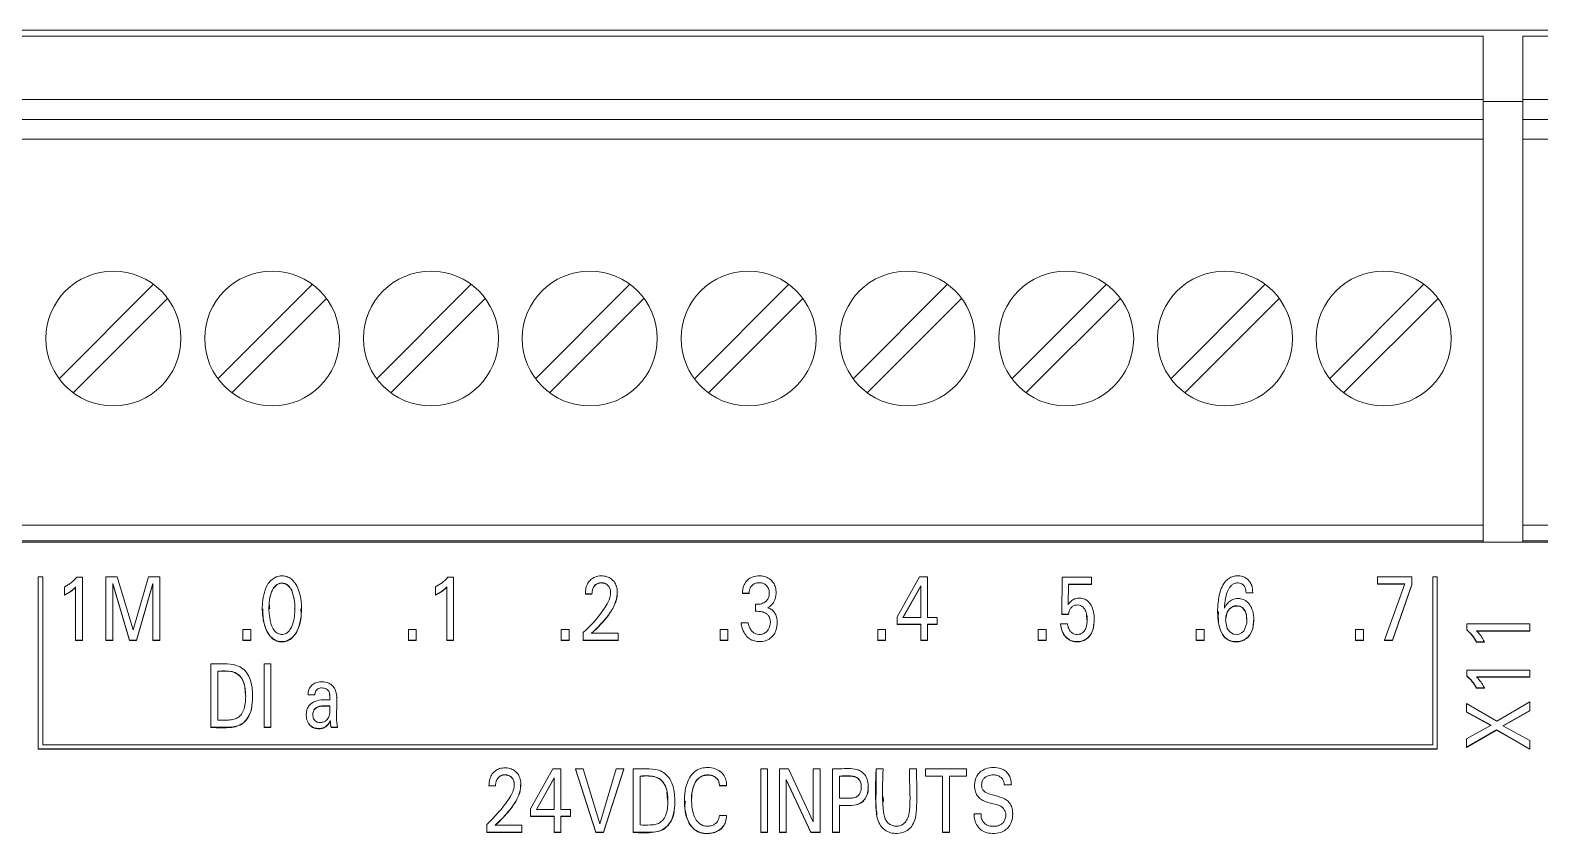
# Model space of a CAD drawing. Header units: millimetres. Extents: x 983 to 2111, y 2638 to 4457.
# Drawn here: x 1326.16 to 1364.18, y 4205.15 to 4225.41 of the extents above; entities that cross this region are included whole.
import ezdxf

# ---------------------------------------------------------------- set-up
doc = ezdxf.new("R2010")
doc.units = ezdxf.units.MM

# ---------------------------------------------------------------- blocks, each defined once
blk = doc.blocks.new('1212DCDCDC')
at = {"color": 7, "linetype": 'Continuous', "lineweight": 15}
for p, q in [((1303.755, 4225.405), (1378.255, 4225.405)), ((1305.755, 4225.255), (1362.755, 4225.255)), ((1362.755, 4223.655), (1362.755, 4225.255)), ((1363.755, 4225.255), (1376.755, 4225.255)), ((1363.755, 4225.255), (1363.755, 4223.655)), ((1305.755, 4223.655), (1362.755, 4223.655)), ((1362.755, 4223.155), (1362.755, 4223.655)), ((1363.755, 4223.605), (1362.755, 4223.605)), ((1363.755, 4223.655), (1376.755, 4223.655)), ((1363.755, 4223.655), (1363.755, 4223.155)), ((1362.755, 4223.155), (1305.755, 4223.155)), ((1362.755, 4223.155), (1362.755, 4222.655)), ((1376.755, 4223.155), (1363.755, 4223.155)), ((1363.755, 4223.155), (1363.755, 4222.655)), ((1362.755, 4222.655), (1305.755, 4222.655)), ((1362.755, 4222.655), (1362.755, 4212.935)), ((1376.755, 4222.655), (1363.755, 4222.655)), ((1363.755, 4222.655), (1363.755, 4212.935)), ((1326.889, 4216.623), (1329.267, 4219.001)), ((1330.889, 4216.623), (1333.267, 4219.001)), ((1334.889, 4216.623), (1337.267, 4219.001)), ((1338.889, 4216.623), (1341.267, 4219.001)), ((1342.889, 4216.623), (1345.267, 4219.001)), ((1346.889, 4216.623), (1349.267, 4219.001)), ((1350.889, 4216.623), (1353.267, 4219.001)), ((1354.889, 4216.623), (1357.267, 4219.001)), ((1358.889, 4216.623), (1361.267, 4219.001)), ((1329.621, 4218.647), (1327.243, 4216.269)), ((1333.621, 4218.647), (1331.243, 4216.269)), ((1337.621, 4218.647), (1335.243, 4216.269)), ((1341.621, 4218.647), (1339.243, 4216.269)), ((1345.621, 4218.647), (1343.243, 4216.269)), ((1349.621, 4218.647), (1347.243, 4216.269)), ((1353.621, 4218.647), (1351.243, 4216.269)), ((1357.621, 4218.647), (1355.243, 4216.269)), ((1361.621, 4218.647), (1359.243, 4216.269)), ((1307.488, 4212.935), (1362.755, 4212.935)), ((1362.755, 4212.935), (1362.755, 4212.535)), ((1363.755, 4212.935), (1375.027, 4212.935)), ((1363.755, 4212.935), (1363.755, 4212.535)), ((1308.987, 4212.535), (1362.755, 4212.535)), ((1309.255, 4212.505), (1373.255, 4212.505)), ((1362.755, 4212.505), (1362.755, 4212.535)), ((1363.755, 4212.535), (1373.599, 4212.535)), ((1363.755, 4212.535), (1363.755, 4212.505)), ((1326.475, 4211.632), (1326.365, 4211.632)), ((1326.365, 4211.632), (1326.365, 4207.292)), ((1326.475, 4207.401), (1326.475, 4211.632)), ((1328.35, 4211.63), (1328.066, 4211.63)), ((1328.066, 4211.63), (1328.066, 4210.034)), ((1328.752, 4210.295), (1328.35, 4211.63)), ((1329.141, 4211.63), (1328.752, 4210.295)), ((1329.425, 4211.63), (1329.141, 4211.63)), ((1329.425, 4210.034), (1329.425, 4211.63)), ((1348.559, 4211.63), (1347.995, 4210.626)), ((1348.761, 4211.63), (1348.559, 4211.63)), ((1348.761, 4210.608), (1348.761, 4211.63)), ((1360.095, 4211.63), (1360.095, 4211.452)), ((1360.965, 4211.63), (1360.095, 4211.63)), ((1360.965, 4211.435), (1360.965, 4211.63)), ((1361.49, 4211.632), (1361.49, 4207.401)), ((1361.6, 4211.632), (1361.49, 4211.632)), ((1361.6, 4207.292), (1361.6, 4211.632)), ((1327.025, 4211.177), (1327.025, 4211.376)), ((1327.305, 4210.034), (1327.305, 4211.375)), ((1327.332, 4211.621), (1327.477, 4211.621)), ((1327.477, 4211.621), (1327.477, 4210.034)), ((1328.241, 4211.463), (1328.663, 4210.034)), ((1328.241, 4210.034), (1328.241, 4211.463)), ((1328.663, 4210.027), (1328.241, 4211.456)), ((1328.839, 4210.034), (1329.25, 4211.465)), ((1329.25, 4211.458), (1328.839, 4210.027)), ((1329.25, 4211.465), (1329.25, 4210.034)), ((1336.37, 4211.376), (1336.37, 4211.177)), ((1336.651, 4211.375), (1336.651, 4210.034)), ((1336.822, 4211.621), (1336.677, 4211.621)), ((1336.822, 4210.034), (1336.822, 4211.621)), ((1348.144, 4210.608), (1348.59, 4211.403)), ((1348.148, 4210.608), (1348.59, 4211.396)), ((1348.59, 4211.403), (1348.59, 4210.608)), ((1352.153, 4211.621), (1352.142, 4210.688)), ((1352.894, 4211.621), (1352.153, 4211.621)), ((1352.304, 4210.934), (1352.314, 4211.447)), ((1352.314, 4211.44), (1352.304, 4210.927)), ((1352.314, 4211.447), (1352.894, 4211.447)), ((1352.314, 4211.447), (1352.314, 4211.44)), ((1352.894, 4211.44), (1352.314, 4211.44)), ((1352.894, 4211.447), (1352.894, 4211.621)), ((1352.894, 4211.447), (1352.894, 4211.44)), ((1360.095, 4211.452), (1360.785, 4211.452)), ((1360.095, 4211.452), (1360.095, 4211.445)), ((1360.095, 4211.445), (1360.782, 4211.445)), ((1360.785, 4211.452), (1360.269, 4210.034)), ((1360.475, 4210.034), (1360.965, 4211.435)), ((1360.475, 4210.027), (1360.965, 4211.428)), ((1360.965, 4211.428), (1360.965, 4211.435)), ((1327.025, 4211.177), (1327.025, 4211.17)), ((1336.37, 4211.17), (1336.37, 4211.177)), ((1340.144, 4211.199), (1340.31, 4211.199)), ((1340.144, 4211.192), (1340.144, 4211.199)), ((1340.144, 4211.192), (1340.31, 4211.192)), ((1340.31, 4211.192), (1340.31, 4211.199)), ((1340.947, 4211.231), (1340.947, 4211.238)), ((1344.103, 4211.218), (1344.103, 4211.215)), ((1344.269, 4211.215), (1344.103, 4211.215)), ((1344.103, 4211.208), (1344.103, 4211.215)), ((1344.269, 4211.208), (1344.103, 4211.208)), ((1344.269, 4211.208), (1344.269, 4211.215)), ((1344.429, 4210.761), (1344.429, 4210.939)), ((1344.947, 4211.226), (1344.947, 4211.233)), ((1356.954, 4211.231), (1356.786, 4211.231)), ((1356.786, 4211.231), (1356.786, 4211.224)), ((1356.954, 4211.224), (1356.786, 4211.224)), ((1356.954, 4211.224), (1356.954, 4211.231)), ((1332.007, 4210.827), (1332.007, 4210.82)), ((1332.995, 4210.829), (1332.995, 4210.836)), ((1344.429, 4210.754), (1344.429, 4210.761)), ((1347.995, 4210.626), (1347.995, 4210.434)), ((1348.59, 4210.608), (1348.144, 4210.608)), ((1349.004, 4210.608), (1348.761, 4210.608)), ((1349.004, 4210.434), (1349.004, 4210.608)), ((1352.142, 4210.688), (1352.314, 4210.688)), ((1352.142, 4210.688), (1352.142, 4210.681)), ((1352.314, 4210.681), (1352.142, 4210.681)), ((1352.314, 4210.688), (1352.314, 4210.681)), ((1352.777, 4210.546), (1352.768, 4210.683)), ((1352.961, 4210.546), (1352.961, 4210.553)), ((1356.072, 4210.759), (1356.072, 4210.752)), ((1356.981, 4210.54), (1356.981, 4210.547)), ((1331.516, 4210.304), (1331.516, 4210.034)), ((1331.714, 4210.304), (1331.516, 4210.304)), ((1331.714, 4210.034), (1331.714, 4210.304)), ((1335.886, 4210.304), (1335.688, 4210.304)), ((1335.688, 4210.304), (1335.688, 4210.034)), ((1335.886, 4210.034), (1335.886, 4210.304)), ((1339.537, 4210.304), (1339.537, 4210.034)), ((1339.734, 4210.304), (1339.537, 4210.304)), ((1339.734, 4210.034), (1339.734, 4210.304)), ((1340.091, 4210.226), (1340.091, 4210.034)), ((1340.974, 4210.209), (1340.3, 4210.209)), ((1340.974, 4210.034), (1340.974, 4210.209)), ((1343.536, 4210.304), (1343.536, 4210.034)), ((1343.734, 4210.304), (1343.536, 4210.304)), ((1343.734, 4210.034), (1343.734, 4210.304)), ((1344.066, 4210.47), (1344.066, 4210.463)), ((1344.066, 4210.47), (1344.242, 4210.47)), ((1344.974, 4210.471), (1344.974, 4210.478)), ((1347.507, 4210.304), (1347.507, 4210.034)), ((1347.704, 4210.304), (1347.507, 4210.304)), ((1347.704, 4210.034), (1347.704, 4210.304)), ((1347.995, 4210.434), (1348.59, 4210.434)), ((1347.995, 4210.434), (1347.995, 4210.427)), ((1347.995, 4210.427), (1348.59, 4210.427)), ((1348.59, 4210.434), (1348.59, 4210.034)), ((1348.761, 4210.434), (1349.004, 4210.434)), ((1348.761, 4210.034), (1348.761, 4210.434)), ((1348.761, 4210.427), (1349.004, 4210.427)), ((1349.004, 4210.427), (1349.004, 4210.434)), ((1351.747, 4210.304), (1351.549, 4210.304)), ((1351.549, 4210.304), (1351.549, 4210.034)), ((1351.747, 4210.034), (1351.747, 4210.304)), ((1352.288, 4210.445), (1352.113, 4210.445)), ((1352.113, 4210.438), (1352.113, 4210.445)), ((1355.529, 4210.304), (1355.529, 4210.034)), ((1355.727, 4210.304), (1355.529, 4210.304)), ((1355.727, 4210.034), (1355.727, 4210.304)), ((1359.743, 4210.304), (1359.545, 4210.304)), ((1359.545, 4210.304), (1359.545, 4210.034)), ((1359.743, 4210.034), (1359.743, 4210.304)), ((1362.344, 4210.442), (1362.344, 4210.297)), ((1363.935, 4210.442), (1362.344, 4210.442)), ((1362.344, 4210.297), (1362.344, 4210.29)), ((1362.591, 4210.271), (1363.935, 4210.271)), ((1362.591, 4210.264), (1363.935, 4210.264)), ((1363.935, 4210.271), (1363.935, 4210.442)), ((1363.935, 4210.264), (1363.935, 4210.271)), ((1327.305, 4210.034), (1327.305, 4210.027)), ((1327.477, 4210.034), (1327.305, 4210.034)), ((1327.477, 4210.027), (1327.305, 4210.027)), ((1327.477, 4210.034), (1327.477, 4210.027)), ((1328.066, 4210.034), (1328.241, 4210.034)), ((1328.066, 4210.027), (1328.066, 4210.034)), ((1328.241, 4210.027), (1328.066, 4210.027)), ((1328.241, 4210.027), (1328.241, 4210.034)), ((1328.663, 4210.027), (1328.663, 4210.034)), ((1328.663, 4210.034), (1328.839, 4210.034)), ((1328.839, 4210.027), (1328.663, 4210.027)), ((1328.839, 4210.027), (1328.839, 4210.034)), ((1329.25, 4210.027), (1329.25, 4210.034)), ((1329.25, 4210.034), (1329.425, 4210.034)), ((1329.425, 4210.027), (1329.25, 4210.027)), ((1329.425, 4210.027), (1329.425, 4210.034)), ((1331.516, 4210.034), (1331.714, 4210.034)), ((1331.516, 4210.027), (1331.516, 4210.034)), ((1331.714, 4210.027), (1331.516, 4210.027)), ((1331.714, 4210.027), (1331.714, 4210.034)), ((1335.688, 4210.034), (1335.886, 4210.034)), ((1335.688, 4210.027), (1335.688, 4210.034)), ((1335.886, 4210.027), (1335.688, 4210.027)), ((1335.886, 4210.027), (1335.886, 4210.034)), ((1336.651, 4210.034), (1336.822, 4210.034)), ((1336.651, 4210.034), (1336.651, 4210.027)), ((1336.822, 4210.027), (1336.651, 4210.027)), ((1336.822, 4210.034), (1336.822, 4210.027)), ((1339.537, 4210.034), (1339.734, 4210.034)), ((1339.537, 4210.027), (1339.537, 4210.034)), ((1339.734, 4210.027), (1339.537, 4210.027)), ((1339.734, 4210.027), (1339.734, 4210.034)), ((1340.091, 4210.034), (1340.974, 4210.034)), ((1340.091, 4210.034), (1340.091, 4210.027)), ((1340.091, 4210.027), (1340.974, 4210.027)), ((1340.974, 4210.027), (1340.974, 4210.034)), ((1343.536, 4210.027), (1343.536, 4210.034)), ((1343.536, 4210.034), (1343.734, 4210.034)), ((1343.734, 4210.027), (1343.536, 4210.027)), ((1343.734, 4210.027), (1343.734, 4210.034)), ((1347.507, 4210.034), (1347.704, 4210.034)), ((1347.507, 4210.027), (1347.507, 4210.034)), ((1347.704, 4210.027), (1347.507, 4210.027)), ((1347.704, 4210.027), (1347.704, 4210.034)), ((1348.59, 4210.027), (1348.59, 4210.034)), ((1348.59, 4210.034), (1348.761, 4210.034)), ((1348.59, 4210.027), (1348.761, 4210.027)), ((1348.761, 4210.027), (1348.761, 4210.034)), ((1351.549, 4210.034), (1351.747, 4210.034)), ((1351.549, 4210.027), (1351.549, 4210.034)), ((1351.747, 4210.027), (1351.549, 4210.027)), ((1351.747, 4210.027), (1351.747, 4210.034)), ((1355.529, 4210.027), (1355.529, 4210.034)), ((1355.529, 4210.034), (1355.727, 4210.034)), ((1355.727, 4210.027), (1355.529, 4210.027)), ((1355.727, 4210.027), (1355.727, 4210.034)), ((1359.545, 4210.027), (1359.545, 4210.034)), ((1359.545, 4210.034), (1359.743, 4210.034)), ((1359.743, 4210.027), (1359.545, 4210.027)), ((1359.743, 4210.027), (1359.743, 4210.034)), ((1360.269, 4210.034), (1360.475, 4210.034)), ((1360.269, 4210.027), (1360.269, 4210.034)), ((1360.269, 4210.027), (1360.475, 4210.027)), ((1360.475, 4210.027), (1360.475, 4210.034)), ((1362.59, 4209.991), (1362.79, 4209.991)), ((1362.59, 4209.984), (1362.59, 4209.991)), ((1362.59, 4209.984), (1362.79, 4209.984)), ((1362.79, 4209.984), (1362.79, 4209.991)), ((1330.712, 4207.84), (1330.712, 4209.436)), ((1332.225, 4209.436), (1332.05, 4209.436)), ((1332.05, 4209.436), (1332.05, 4207.84)), ((1332.225, 4207.84), (1332.225, 4209.436)), ((1330.887, 4208.021), (1330.887, 4209.255)), ((1362.344, 4209.28), (1362.344, 4209.135)), ((1363.935, 4209.28), (1362.344, 4209.28)), ((1362.344, 4209.135), (1362.344, 4209.128)), ((1362.591, 4209.109), (1363.935, 4209.109)), ((1362.591, 4209.102), (1363.935, 4209.102)), ((1363.935, 4209.109), (1363.935, 4209.28)), ((1363.935, 4209.102), (1363.935, 4209.109)), ((1331.564, 4208.847), (1331.581, 4208.644)), ((1331.763, 4208.622), (1331.763, 4208.629)), ((1333.159, 4208.679), (1333.159, 4208.672)), ((1333.332, 4208.661), (1333.16, 4208.661)), ((1333.16, 4208.661), (1333.16, 4208.654)), ((1333.16, 4208.654), (1333.332, 4208.654)), ((1333.332, 4208.654), (1333.341, 4208.713)), ((1333.332, 4208.654), (1333.332, 4208.661)), ((1333.703, 4208.681), (1333.706, 4208.609)), ((1333.876, 4208.59), (1333.876, 4208.597)), ((1362.59, 4208.83), (1362.79, 4208.83)), ((1362.59, 4208.823), (1362.59, 4208.83)), ((1362.59, 4208.823), (1362.79, 4208.823)), ((1362.79, 4208.823), (1362.79, 4208.83)), ((1333.709, 4208.381), (1333.559, 4208.381)), ((1333.559, 4208.374), (1333.559, 4208.381)), ((1333.559, 4208.374), (1333.709, 4208.374)), ((1333.708, 4208.565), (1333.709, 4208.525)), ((1362.335, 4208.437), (1362.335, 4208.229)), ((1363.102, 4207.992), (1362.335, 4208.437)), ((1362.335, 4208.229), (1362.957, 4207.891)), ((1362.335, 4208.222), (1362.335, 4208.229)), ((1362.95, 4207.888), (1362.335, 4208.222)), ((1363.935, 4208.481), (1363.102, 4207.992)), ((1363.254, 4207.877), (1363.935, 4208.258)), ((1363.935, 4208.251), (1363.26, 4207.873)), ((1363.935, 4208.258), (1363.935, 4208.481)), ((1363.935, 4208.251), (1363.935, 4208.258)), ((1330.712, 4207.833), (1330.712, 4207.84)), ((1332.05, 4207.84), (1332.225, 4207.84)), ((1332.05, 4207.84), (1332.05, 4207.833)), ((1332.05, 4207.833), (1332.225, 4207.833)), ((1332.225, 4207.833), (1332.225, 4207.84)), ((1333.114, 4208.151), (1333.114, 4208.144)), ((1333.72, 4208.01), (1333.72, 4208.002)), ((1333.898, 4207.84), (1333.742, 4207.84)), ((1333.742, 4207.84), (1333.742, 4207.833)), ((1333.742, 4207.833), (1333.898, 4207.833)), ((1333.898, 4207.84), (1333.898, 4207.833)), ((1362.957, 4207.891), (1362.335, 4207.552)), ((1363.935, 4207.505), (1363.254, 4207.877)), ((1362.335, 4207.334), (1363.097, 4207.774)), ((1363.097, 4207.766), (1362.335, 4207.327)), ((1362.335, 4207.552), (1362.335, 4207.334)), ((1363.097, 4207.774), (1363.935, 4207.291)), ((1363.097, 4207.766), (1363.097, 4207.774)), ((1363.935, 4207.284), (1363.097, 4207.766)), ((1363.935, 4207.291), (1363.935, 4207.505)), ((1326.365, 4207.292), (1361.6, 4207.292)), ((1326.365, 4207.285), (1326.365, 4207.292)), ((1361.6, 4207.285), (1326.365, 4207.285)), ((1361.49, 4207.401), (1326.475, 4207.401)), ((1361.6, 4207.285), (1361.6, 4207.292)), ((1362.335, 4207.327), (1362.335, 4207.334)), ((1363.935, 4207.284), (1363.935, 4207.291)), ((1339.326, 4206.792), (1338.762, 4205.788)), ((1339.528, 4206.792), (1339.326, 4206.792)), ((1339.528, 4205.77), (1339.528, 4206.792)), ((1339.899, 4206.792), (1340.407, 4205.196)), ((1340.089, 4206.792), (1339.899, 4206.792)), ((1339.899, 4206.785), (1339.899, 4206.792)), ((1340.407, 4205.189), (1339.899, 4206.785)), ((1340.508, 4205.406), (1340.089, 4206.792)), ((1340.922, 4206.792), (1340.508, 4205.406)), ((1340.603, 4205.196), (1341.111, 4206.792)), ((1341.111, 4206.785), (1340.603, 4205.189)), ((1341.111, 4206.792), (1340.922, 4206.792)), ((1341.111, 4206.785), (1341.111, 4206.792)), ((1341.345, 4205.196), (1341.345, 4206.792)), ((1344.732, 4206.792), (1344.568, 4206.792)), ((1344.568, 4206.792), (1344.568, 4205.196)), ((1344.732, 4205.196), (1344.732, 4206.792)), ((1345.03, 4206.792), (1345.03, 4205.196)), ((1345.258, 4206.792), (1345.03, 4206.792)), ((1345.883, 4205.454), (1345.258, 4206.792)), ((1345.883, 4206.792), (1345.883, 4205.454)), ((1346.057, 4206.792), (1345.883, 4206.792)), ((1346.057, 4205.196), (1346.057, 4206.792)), ((1346.371, 4206.792), (1346.371, 4205.196)), ((1347.644, 4206.792), (1347.469, 4206.792)), ((1348.311, 4206.792), (1348.311, 4206.785)), ((1348.311, 4206.792), (1348.485, 4206.792)), ((1348.485, 4206.792), (1348.485, 4206.785)), ((1348.711, 4206.792), (1348.711, 4206.611)), ((1349.744, 4206.792), (1348.711, 4206.792)), ((1349.744, 4206.611), (1349.744, 4206.792)), ((1337.716, 4206.363), (1337.716, 4206.361)), ((1337.716, 4206.354), (1337.716, 4206.361)), ((1337.882, 4206.361), (1337.716, 4206.361)), ((1337.882, 4206.354), (1337.882, 4206.361)), ((1338.52, 4206.393), (1338.52, 4206.4)), ((1338.912, 4205.77), (1339.357, 4206.565)), ((1339.357, 4206.558), (1338.916, 4205.77)), ((1339.357, 4206.565), (1339.357, 4205.77)), ((1341.521, 4205.377), (1341.521, 4206.611)), ((1343.702, 4206.369), (1343.523, 4206.369)), ((1343.523, 4206.369), (1343.523, 4206.362)), ((1343.702, 4206.362), (1343.523, 4206.362)), ((1343.702, 4206.37), (1343.702, 4206.377)), ((1343.702, 4206.362), (1343.702, 4206.369)), ((1345.205, 4206.52), (1345.822, 4205.196)), ((1345.205, 4205.196), (1345.205, 4206.52)), ((1345.205, 4206.513), (1345.822, 4205.189)), ((1346.546, 4206.055), (1346.546, 4206.611)), ((1347.269, 4206.326), (1347.269, 4206.333)), ((1348.711, 4206.611), (1349.14, 4206.611)), ((1348.711, 4206.604), (1348.711, 4206.611)), ((1349.14, 4206.604), (1348.711, 4206.604)), ((1349.14, 4206.611), (1349.14, 4205.196)), ((1349.315, 4206.611), (1349.744, 4206.611)), ((1349.315, 4205.196), (1349.315, 4206.611)), ((1349.744, 4206.604), (1349.315, 4206.604)), ((1349.744, 4206.604), (1349.744, 4206.611)), ((1349.945, 4206.372), (1349.945, 4206.365)), ((1350.696, 4206.386), (1350.696, 4206.393)), ((1350.873, 4206.393), (1350.696, 4206.393)), ((1350.873, 4206.386), (1350.696, 4206.386)), ((1350.873, 4206.386), (1350.873, 4206.393)), ((1350.874, 4206.401), (1350.874, 4206.408)), ((1342.197, 4206.204), (1342.215, 4206.001)), ((1342.396, 4205.979), (1342.396, 4205.986)), ((1342.641, 4205.988), (1342.641, 4205.981)), ((1347.467, 4205.921), (1347.467, 4205.914)), ((1347.652, 4205.971), (1347.646, 4206.085)), ((1338.762, 4205.788), (1338.762, 4205.596)), ((1338.762, 4205.596), (1339.357, 4205.596)), ((1338.762, 4205.589), (1338.762, 4205.596)), ((1339.357, 4205.589), (1338.762, 4205.589)), ((1339.357, 4205.77), (1338.912, 4205.77)), ((1339.357, 4205.596), (1339.357, 4205.196)), ((1339.771, 4205.77), (1339.528, 4205.77)), ((1339.528, 4205.596), (1339.771, 4205.596)), ((1339.528, 4205.196), (1339.528, 4205.596)), ((1339.771, 4205.589), (1339.528, 4205.589)), ((1339.771, 4205.596), (1339.771, 4205.77)), ((1339.771, 4205.589), (1339.771, 4205.596)), ((1343.523, 4205.619), (1343.702, 4205.619)), ((1343.702, 4205.612), (1343.702, 4205.619)), ((1346.546, 4205.196), (1346.546, 4205.874)), ((1348.488, 4205.879), (1348.488, 4205.886)), ((1349.933, 4205.648), (1349.933, 4205.641)), ((1349.934, 4205.659), (1350.11, 4205.659)), ((1350.907, 4205.659), (1350.907, 4205.666)), ((1337.663, 4205.196), (1337.663, 4205.388)), ((1338.546, 4205.196), (1337.663, 4205.196)), ((1337.663, 4205.189), (1337.663, 4205.196)), ((1338.546, 4205.189), (1337.663, 4205.189)), ((1337.872, 4205.371), (1338.546, 4205.371)), ((1338.546, 4205.371), (1338.546, 4205.196)), ((1338.546, 4205.189), (1338.546, 4205.196)), ((1339.357, 4205.189), (1339.357, 4205.196)), ((1339.357, 4205.196), (1339.528, 4205.196)), ((1339.528, 4205.189), (1339.357, 4205.189)), ((1339.528, 4205.189), (1339.528, 4205.196)), ((1340.407, 4205.196), (1340.603, 4205.196)), ((1340.407, 4205.189), (1340.407, 4205.196)), ((1340.603, 4205.189), (1340.407, 4205.189)), ((1340.603, 4205.189), (1340.603, 4205.196)), ((1341.345, 4205.189), (1341.345, 4205.196)), ((1344.568, 4205.196), (1344.732, 4205.196)), ((1344.568, 4205.189), (1344.568, 4205.196)), ((1344.732, 4205.189), (1344.568, 4205.189)), ((1344.732, 4205.189), (1344.732, 4205.196)), ((1345.03, 4205.196), (1345.205, 4205.196)), ((1345.03, 4205.196), (1345.03, 4205.189)), ((1345.03, 4205.189), (1345.205, 4205.189)), ((1345.205, 4205.189), (1345.205, 4205.196)), ((1345.822, 4205.189), (1345.822, 4205.196)), ((1345.822, 4205.196), (1346.057, 4205.196)), ((1345.822, 4205.189), (1346.057, 4205.189)), ((1346.057, 4205.189), (1346.057, 4205.196)), ((1346.371, 4205.196), (1346.546, 4205.196)), ((1346.371, 4205.196), (1346.371, 4205.189)), ((1346.371, 4205.189), (1346.546, 4205.189)), ((1346.546, 4205.196), (1346.546, 4205.189)), ((1349.14, 4205.196), (1349.315, 4205.196)), ((1349.14, 4205.189), (1349.14, 4205.196)), ((1349.315, 4205.189), (1349.14, 4205.189)), ((1349.315, 4205.189), (1349.315, 4205.196))]:
    blk.add_line(p, q, dxfattribs=at)
at = {"color": 7, "linetype": 'Continuous', "lineweight": 15, "flags": 128}
for points in [[(1356.452, 4210.881), (1356.37, 4210.828), (1356.309, 4210.743), (1356.268, 4210.536), (1356.311, 4210.328), (1356.374, 4210.241), (1356.467, 4210.189), (1356.537, 4210.178), (1356.609, 4210.188), (1356.675, 4210.218), (1356.73, 4210.265), (1356.808, 4210.462), (1356.8, 4210.674), (1356.765, 4210.775), (1356.698, 4210.858), (1356.636, 4210.892), (1356.565, 4210.902), (1356.501, 4210.897), (1356.487, 4210.895), (1356.487, 4210.895), (1356.487, 4210.895), (1356.487, 4210.895), (1356.487, 4210.895), (1356.487, 4210.895), (1356.491, 4210.896), (1356.512, 4210.899), (1356.52, 4210.901), (1356.52, 4210.901), (1356.52, 4210.901), (1356.52, 4210.901), (1356.452, 4210.881)], [(1356.805, 4210.534), (1356.8, 4210.667), (1356.765, 4210.768), (1356.698, 4210.851), (1356.636, 4210.885), (1356.565, 4210.895), (1356.501, 4210.89), (1356.487, 4210.888), (1356.487, 4210.888), (1356.487, 4210.888), (1356.487, 4210.888), (1356.487, 4210.888), (1356.487, 4210.888), (1356.491, 4210.889), (1356.512, 4210.892), (1356.52, 4210.893), (1356.52, 4210.894), (1356.52, 4210.894), (1356.52, 4210.894), (1356.452, 4210.874)]]:
    blk.add_lwpolyline(points, dxfattribs=at)
at = {"color": 7, "linetype": 'Continuous', "lineweight": 15}
for centre in [(1328.255, 4217.635), (1332.255, 4217.635), (1336.255, 4217.635), (1340.255, 4217.635), (1344.255, 4217.635), (1348.255, 4217.635), (1352.255, 4217.635), (1356.255, 4217.635), (1360.255, 4217.635)]:
    blk.add_circle(centre, 1.7, dxfattribs=at)
for points, knots in [([(1332.343, 4211.621), (1332.302, 4211.596), (1332.219, 4211.548), (1332.108, 4211.394), (1332.011, 4211.102), (1331.99, 4210.725), (1332.063, 4210.386), (1332.161, 4210.18), (1332.274, 4210.062), (1332.404, 4210.001), (1332.539, 4209.992), (1332.661, 4210.028), (1332.769, 4210.103), (1332.879, 4210.237), (1332.981, 4210.523), (1333.013, 4210.896), (1332.95, 4211.248), (1332.848, 4211.46), (1332.745, 4211.579), (1332.626, 4211.641), (1332.498, 4211.662), (1332.401, 4211.645), (1332.351, 4211.624), (1332.343, 4211.621)], [0, 0, 0, 0, 0.033387, 0.066581, 0.130753, 0.248637, 0.327607, 0.37338, 0.407188, 0.441153, 0.471749, 0.500587, 0.52894, 0.563199, 0.62097, 0.739242, 0.824035, 0.86922, 0.903878, 0.932812, 0.961653, 0.994214, 1, 1, 1, 1]), ([(1340.3, 4210.209), (1340.454, 4210.358), (1340.682, 4210.578), (1340.889, 4210.925), (1340.955, 4211.164), (1340.944, 4211.35), (1340.892, 4211.486), (1340.803, 4211.582), (1340.681, 4211.644), (1340.536, 4211.661), (1340.393, 4211.638), (1340.279, 4211.567), (1340.2, 4211.47), (1340.151, 4211.344), (1340.146, 4211.25), (1340.144, 4211.199)], [0, 0, 0, 0, 0.248099, 0.367222, 0.46645, 0.531141, 0.581618, 0.632334, 0.679798, 0.738135, 0.798605, 0.8449, 0.891077, 0.941289, 1, 1, 1, 1]), ([(1344.103, 4211.215), (1344.107, 4211.278), (1344.114, 4211.383), (1344.187, 4211.514), (1344.284, 4211.6), (1344.419, 4211.653), (1344.571, 4211.66), (1344.724, 4211.623), (1344.842, 4211.541), (1344.917, 4211.428), (1344.953, 4211.282), (1344.948, 4211.129), (1344.89, 4210.983), (1344.813, 4210.897), (1344.755, 4210.862), (1344.737, 4210.851)], [0, 0, 0, 0, 0.102608, 0.172436, 0.242302, 0.312113, 0.409292, 0.488691, 0.568508, 0.640621, 0.708356, 0.814475, 0.889144, 0.963973, 1, 1, 1, 1]), ([(1356.24, 4210.844), (1356.266, 4210.887), (1356.314, 4210.965), (1356.419, 4211.05), (1356.535, 4211.086), (1356.656, 4211.083), (1356.768, 4211.042), (1356.87, 4210.951), (1356.953, 4210.804), (1356.991, 4210.579), (1356.974, 4210.35), (1356.886, 4210.166), (1356.775, 4210.057), (1356.638, 4210.003), (1356.502, 4209.993), (1356.372, 4210.018), (1356.265, 4210.087), (1356.167, 4210.212), (1356.066, 4210.494), (1356.061, 4210.875), (1356.117, 4211.237), (1356.212, 4211.454), (1356.314, 4211.573), (1356.431, 4211.639), (1356.561, 4211.66), (1356.688, 4211.648), (1356.801, 4211.596), (1356.882, 4211.515), (1356.944, 4211.391), (1356.95, 4211.292), (1356.954, 4211.231)], [0, 0, 0, 0, 0.031561, 0.057417, 0.08349, 0.106128, 0.132777, 0.156657, 0.190671, 0.237301, 0.299038, 0.331812, 0.36476, 0.39427, 0.422744, 0.449392, 0.476188, 0.501203, 0.548212, 0.662116, 0.737501, 0.778289, 0.809454, 0.835291, 0.861082, 0.890785, 0.914415, 0.938083, 0.961708, 1, 1, 1, 1]), ([(1327.025, 4211.376), (1327.054, 4211.391), (1327.113, 4211.423), (1327.22, 4211.5), (1327.287, 4211.573), (1327.332, 4211.621)], [0, 0, 0, 0, 0.251518, 0.502974, 1, 1, 1, 1]), ([(1327.305, 4211.375), (1327.285, 4211.354), (1327.244, 4211.314), (1327.153, 4211.243), (1327.076, 4211.203), (1327.025, 4211.177)], [0, 0, 0, 0, 0.250701, 0.501679, 1, 1, 1, 1]), ([(1327.305, 4211.368), (1327.285, 4211.347), (1327.244, 4211.307), (1327.153, 4211.236), (1327.076, 4211.196), (1327.025, 4211.17)], [0, 0, 0, 0, 0.250699, 0.5016743, 1, 1, 1, 1]), ([(1332.691, 4211.377), (1332.669, 4211.399), (1332.625, 4211.444), (1332.538, 4211.476), (1332.452, 4211.474), (1332.374, 4211.442), (1332.297, 4211.37), (1332.216, 4211.218), (1332.16, 4210.905), (1332.179, 4210.58), (1332.264, 4210.332), (1332.337, 4210.238), (1332.419, 4210.189), (1332.508, 4210.173), (1332.588, 4210.191), (1332.662, 4210.238), (1332.738, 4210.336), (1332.817, 4210.557), (1332.836, 4210.836), (1332.81, 4211.098), (1332.764, 4211.238), (1332.737, 4211.324), (1332.707, 4211.359), (1332.691, 4211.377)], [0, 0, 0, 0, 0.029446, 0.059037, 0.084455, 0.108439, 0.136685, 0.182218, 0.268809, 0.433665, 0.484003, 0.513944, 0.544013, 0.572235, 0.59631, 0.619496, 0.653766, 0.710901, 0.838242, 0.916033, 0.957045, 0.978064, 1, 1, 1, 1]), ([(1332.691, 4211.37), (1332.669, 4211.392), (1332.625, 4211.437), (1332.538, 4211.469), (1332.452, 4211.467), (1332.374, 4211.435), (1332.297, 4211.363), (1332.218, 4211.211), (1332.171, 4211.018), (1332.188, 4210.875), (1332.194, 4210.822)], [0, 0, 0, 0, 0.092416, 0.185278, 0.265048, 0.340313, 0.42896, 0.571863, 0.843604, 1, 1, 1, 1]), ([(1332.821, 4210.832), (1332.823, 4210.849), (1332.834, 4210.947), (1332.808, 4211.091), (1332.764, 4211.231), (1332.737, 4211.317), (1332.707, 4211.352), (1332.691, 4211.37)], [0, 0, 0, 0, 0.088687, 0.526952, 0.757994, 0.876427, 1, 1, 1, 1]), ([(1336.677, 4211.621), (1336.655, 4211.596), (1336.611, 4211.547), (1336.513, 4211.458), (1336.427, 4211.409), (1336.37, 4211.376)], [0, 0, 0, 0, 0.251399, 0.502831, 1, 1, 1, 1]), ([(1336.651, 4211.375), (1336.63, 4211.354), (1336.59, 4211.314), (1336.498, 4211.243), (1336.421, 4211.203), (1336.37, 4211.177)], [0, 0, 0, 0, 0.250701, 0.501674, 1, 1, 1, 1]), ([(1336.651, 4211.368), (1336.63, 4211.347), (1336.59, 4211.307), (1336.498, 4211.236), (1336.421, 4211.196), (1336.37, 4211.17)], [0, 0, 0, 0, 0.250699, 0.50167, 1, 1, 1, 1]), ([(1340.31, 4211.199), (1340.313, 4211.246), (1340.318, 4211.319), (1340.369, 4211.407), (1340.43, 4211.459), (1340.51, 4211.485), (1340.591, 4211.483), (1340.668, 4211.457), (1340.725, 4211.41), (1340.768, 4211.339), (1340.786, 4211.248), (1340.772, 4211.111), (1340.612, 4210.767), (1340.351, 4210.476), (1340.124, 4210.257), (1340.091, 4210.226)], [0, 0, 0, 0, 0.06741, 0.106806, 0.146382, 0.181676, 0.227912, 0.263637, 0.299472, 0.334314, 0.383255, 0.433457, 0.535616, 0.932791, 1, 1, 1, 1]), ([(1340.31, 4211.192), (1340.313, 4211.239), (1340.318, 4211.312), (1340.369, 4211.4), (1340.43, 4211.452), (1340.51, 4211.478), (1340.591, 4211.476), (1340.668, 4211.45), (1340.725, 4211.403), (1340.767, 4211.332), (1340.784, 4211.268), (1340.78, 4211.229), (1340.779, 4211.222)], [0, 0, 0, 0, 0.171486, 0.271706, 0.37238, 0.462169, 0.579789, 0.670675, 0.761831, 0.850467, 0.974978, 1, 1, 1, 1]), ([(1344.429, 4210.939), (1344.469, 4210.939), (1344.551, 4210.937), (1344.656, 4210.981), (1344.729, 4211.049), (1344.77, 4211.133), (1344.784, 4211.234), (1344.763, 4211.337), (1344.707, 4211.418), (1344.63, 4211.468), (1344.54, 4211.486), (1344.451, 4211.479), (1344.372, 4211.443), (1344.315, 4211.387), (1344.278, 4211.312), (1344.268, 4211.253), (1344.269, 4211.219), (1344.269, 4211.215)], [0, 0, 0, 0, 0.088972, 0.18429, 0.24736, 0.310507, 0.391397, 0.472473, 0.543674, 0.606415, 0.675402, 0.746161, 0.80634, 0.86665, 0.923991, 0.990958, 1, 1, 1, 1]), ([(1356.786, 4211.231), (1356.783, 4211.273), (1356.779, 4211.337), (1356.733, 4211.413), (1356.681, 4211.456), (1356.618, 4211.477), (1356.547, 4211.48), (1356.472, 4211.461), (1356.397, 4211.404), (1356.316, 4211.283), (1356.26, 4211.088), (1356.247, 4210.927), (1356.24, 4210.844)], [0, 0, 0, 0, 0.107201, 0.166262, 0.225518, 0.279405, 0.338007, 0.409232, 0.476191, 0.577953, 0.783548, 1, 1, 1, 1]), ([(1340.3, 4210.202), (1340.455, 4210.351), (1340.685, 4210.571), (1340.884, 4210.918), (1340.953, 4211.117), (1340.944, 4211.216), (1340.943, 4211.23)], [0, 0, 0, 0, 0.513461, 0.759995, 0.965355, 1, 1, 1, 1]), ([(1352.113, 4210.445), (1352.125, 4210.371), (1352.145, 4210.249), (1352.248, 4210.106), (1352.366, 4210.023), (1352.501, 4209.994), (1352.63, 4210.001), (1352.749, 4210.047), (1352.85, 4210.137), (1352.934, 4210.287), (1352.973, 4210.526), (1352.954, 4210.763), (1352.871, 4210.946), (1352.783, 4211.044), (1352.663, 4211.093), (1352.546, 4211.097), (1352.439, 4211.068), (1352.36, 4211.007), (1352.322, 4210.957), (1352.304, 4210.934)], [0, 0, 0, 0, 0.0872309, 0.1447835, 0.2025663, 0.2534572, 0.305789, 0.3533546, 0.4009523, 0.4631974, 0.5529883, 0.684494, 0.7367715, 0.789534, 0.8356949, 0.885542, 0.9252636, 0.96512, 1, 1, 1, 1]), ([(1352.314, 4210.688), (1352.319, 4210.721), (1352.328, 4210.781), (1352.376, 4210.855), (1352.438, 4210.904), (1352.511, 4210.923), (1352.58, 4210.921), (1352.645, 4210.898), (1352.706, 4210.847), (1352.76, 4210.755), (1352.795, 4210.594), (1352.786, 4210.427), (1352.731, 4210.292), (1352.676, 4210.222), (1352.607, 4210.186), (1352.538, 4210.176), (1352.468, 4210.184), (1352.403, 4210.213), (1352.347, 4210.271), (1352.305, 4210.35), (1352.294, 4210.415), (1352.288, 4210.445)], [0, 0, 0, 0, 0.0568, 0.102211, 0.147688, 0.188882, 0.227767, 0.265795, 0.303811, 0.360975, 0.445553, 0.583215, 0.638413, 0.694107, 0.731602, 0.769032, 0.811641, 0.849681, 0.8877, 0.947643, 1, 1, 1, 1]), ([(1356.452, 4210.874), (1356.423, 4210.858), (1356.363, 4210.826), (1356.283, 4210.71), (1356.275, 4210.606), (1356.27, 4210.538)], [0, 0, 0, 0, 0.241553, 0.499723, 1, 1, 1, 1]), ([(1332.976, 4210.828), (1332.981, 4210.763), (1332.994, 4210.596), (1332.935, 4210.367), (1332.838, 4210.167), (1332.719, 4210.054), (1332.593, 4209.994), (1332.465, 4209.985), (1332.343, 4210.018), (1332.235, 4210.089), (1332.124, 4210.232), (1332.025, 4210.481), (1332.021, 4210.698), (1332.018, 4210.821)], [0, 0, 0, 0, 0.091112, 0.234949, 0.326157, 0.400274, 0.459322, 0.518529, 0.57575, 0.633613, 0.696586, 0.828232, 1, 1, 1, 1]), ([(1344.737, 4210.851), (1344.768, 4210.839), (1344.83, 4210.815), (1344.904, 4210.741), (1344.962, 4210.635), (1344.982, 4210.473), (1344.963, 4210.299), (1344.882, 4210.149), (1344.777, 4210.056), (1344.635, 4210.001), (1344.483, 4209.991), (1344.337, 4210.029), (1344.224, 4210.11), (1344.126, 4210.237), (1344.082, 4210.366), (1344.069, 4210.451), (1344.066, 4210.47)], [0, 0, 0, 0, 0.051169, 0.102151, 0.158148, 0.234553, 0.351761, 0.423214, 0.494826, 0.563877, 0.655463, 0.724809, 0.794178, 0.866551, 0.970035, 1, 1, 1, 1]), ([(1344.242, 4210.47), (1344.259, 4210.41), (1344.284, 4210.321), (1344.364, 4210.232), (1344.436, 4210.189), (1344.517, 4210.175), (1344.605, 4210.185), (1344.689, 4210.223), (1344.752, 4210.289), (1344.795, 4210.385), (1344.811, 4210.49), (1344.792, 4210.592), (1344.752, 4210.665), (1344.684, 4210.721), (1344.574, 4210.763), (1344.484, 4210.762), (1344.429, 4210.761)], [0, 0, 0, 0, 0.127233, 0.191098, 0.24523, 0.299307, 0.359763, 0.42634, 0.487881, 0.546413, 0.642495, 0.706824, 0.760139, 0.813591, 0.88714, 1, 1, 1, 1]), ([(1356.973, 4210.541), (1356.972, 4210.46), (1356.969, 4210.327), (1356.885, 4210.159), (1356.775, 4210.05), (1356.638, 4209.996), (1356.502, 4209.986), (1356.372, 4210.011), (1356.265, 4210.08), (1356.168, 4210.205), (1356.081, 4210.431), (1356.086, 4210.63), (1356.089, 4210.753)], [0, 0, 0, 0, 0.133388, 0.220416, 0.307903, 0.386268, 0.461877, 0.532636, 0.603788, 0.670218, 0.795044, 1, 1, 1, 1]), ([(1352.947, 4210.43), (1352.948, 4210.412), (1352.95, 4210.337), (1352.903, 4210.219), (1352.821, 4210.096), (1352.713, 4210.021), (1352.583, 4209.986), (1352.447, 4209.991), (1352.319, 4210.044), (1352.221, 4210.131), (1352.14, 4210.263), (1352.123, 4210.373), (1352.113, 4210.438)], [0, 0, 0, 0, 0.038817, 0.167116, 0.27438, 0.363613, 0.452794, 0.568894, 0.661556, 0.754082, 0.855821, 1, 1, 1, 1]), ([(1362.344, 4210.297), (1362.369, 4210.276), (1362.419, 4210.232), (1362.508, 4210.134), (1362.558, 4210.048), (1362.59, 4209.991)], [0, 0, 0, 0, 0.251385, 0.50282, 1, 1, 1, 1]), ([(1362.344, 4210.29), (1362.369, 4210.269), (1362.419, 4210.225), (1362.508, 4210.127), (1362.558, 4210.041), (1362.59, 4209.984)], [0, 0, 0, 0, 0.2513856, 0.5028355, 1, 1, 1, 1]), ([(1362.79, 4209.991), (1362.777, 4210.017), (1362.751, 4210.068), (1362.691, 4210.167), (1362.631, 4210.23), (1362.591, 4210.271)], [0, 0, 0, 0, 0.2507258, 0.5016011, 1, 1, 1, 1]), ([(1330.712, 4209.436), (1330.82, 4209.437), (1331.035, 4209.438), (1331.318, 4209.432), (1331.523, 4209.322), (1331.656, 4209.168), (1331.759, 4208.899), (1331.771, 4208.574), (1331.736, 4208.265), (1331.64, 4208.06), (1331.511, 4207.928), (1331.307, 4207.835), (1331.032, 4207.842), (1330.819, 4207.84), (1330.712, 4207.84)], [0, 0, 0, 0, 0.102676, 0.206063, 0.262317, 0.318758, 0.395917, 0.531455, 0.625044, 0.689794, 0.74341, 0.79718, 0.897673, 1, 1, 1, 1]), ([(1330.887, 4209.248), (1331.032, 4209.258), (1331.218, 4209.27), (1331.415, 4209.162), (1331.506, 4209.055), (1331.538, 4208.962), (1331.556, 4208.907)], [0, 0, 0, 0, 0.504345, 0.648781, 0.793146, 1, 1, 1, 1]), ([(1330.887, 4208.021), (1330.975, 4208.019), (1331.112, 4208.016), (1331.289, 4208.03), (1331.404, 4208.083), (1331.494, 4208.175), (1331.58, 4208.371), (1331.595, 4208.635), (1331.574, 4208.898), (1331.5, 4209.069), (1331.408, 4209.176), (1331.278, 4209.243), (1331.099, 4209.261), (1330.964, 4209.257), (1330.887, 4209.255)], [0, 0, 0, 0, 0.118196, 0.18409, 0.234247, 0.284561, 0.354082, 0.51568, 0.633811, 0.705663, 0.762368, 0.819374, 0.896915, 1, 1, 1, 1]), ([(1333.16, 4208.661), (1333.161, 4208.694), (1333.163, 4208.761), (1333.21, 4208.853), (1333.282, 4208.928), (1333.392, 4208.979), (1333.522, 4208.988), (1333.653, 4208.97), (1333.758, 4208.91), (1333.834, 4208.82), (1333.89, 4208.643), (1333.889, 4208.39), (1333.865, 4208.102), (1333.888, 4207.919), (1333.898, 4207.84)], [0, 0, 0, 0, 0.052232, 0.1045, 0.158486, 0.214116, 0.290886, 0.362211, 0.419933, 0.477874, 0.543835, 0.708545, 0.874496, 1, 1, 1, 1]), ([(1362.344, 4209.135), (1362.369, 4209.114), (1362.419, 4209.07), (1362.508, 4208.972), (1362.558, 4208.887), (1362.59, 4208.83)], [0, 0, 0, 0, 0.251385, 0.50282, 1, 1, 1, 1]), ([(1362.344, 4209.128), (1362.369, 4209.107), (1362.419, 4209.063), (1362.508, 4208.965), (1362.558, 4208.88), (1362.59, 4208.823)], [0, 0, 0, 0, 0.251398, 0.502834, 1, 1, 1, 1]), ([(1362.79, 4208.83), (1362.777, 4208.855), (1362.751, 4208.907), (1362.691, 4209.005), (1362.631, 4209.068), (1362.591, 4209.109)], [0, 0, 0, 0, 0.2507258, 0.5016011, 1, 1, 1, 1]), ([(1333.709, 4208.532), (1333.711, 4208.576), (1333.714, 4208.641), (1333.697, 4208.726), (1333.664, 4208.777), (1333.617, 4208.811), (1333.546, 4208.831), (1333.473, 4208.834), (1333.407, 4208.811), (1333.37, 4208.778), (1333.342, 4208.733), (1333.332, 4208.692), (1333.332, 4208.667), (1333.332, 4208.661)], [0, 0, 0, 0, 0.189649, 0.278476, 0.368308, 0.445493, 0.524159, 0.68116, 0.751369, 0.821825, 0.891632, 0.973962, 1, 1, 1, 1]), ([(1330.712, 4207.833), (1330.888, 4207.824), (1331.125, 4207.812), (1331.425, 4207.869), (1331.577, 4207.976), (1331.688, 4208.142), (1331.748, 4208.296), (1331.744, 4208.402), (1331.743, 4208.424)], [0, 0, 0, 0, 0.381075, 0.51702, 0.654341, 0.770958, 0.951376, 1, 1, 1, 1]), ([(1333.72, 4208.01), (1333.7, 4207.97), (1333.665, 4207.904), (1333.582, 4207.837), (1333.484, 4207.805), (1333.375, 4207.807), (1333.266, 4207.841), (1333.186, 4207.907), (1333.13, 4208.006), (1333.108, 4208.131), (1333.12, 4208.261), (1333.168, 4208.371), (1333.252, 4208.454), (1333.399, 4208.527), (1333.562, 4208.535), (1333.676, 4208.533), (1333.709, 4208.532)], [0, 0, 0, 0, 0.077415, 0.129697, 0.182128, 0.255913, 0.316836, 0.378188, 0.432632, 0.513311, 0.597439, 0.658956, 0.720588, 0.800124, 0.941606, 1, 1, 1, 1]), ([(1333.559, 4208.381), (1333.521, 4208.379), (1333.456, 4208.377), (1333.374, 4208.345), (1333.321, 4208.299), (1333.286, 4208.237), (1333.278, 4208.161), (1333.282, 4208.088), (1333.308, 4208.03), (1333.345, 4207.992), (1333.399, 4207.966), (1333.475, 4207.957), (1333.556, 4207.97), (1333.622, 4208.01), (1333.668, 4208.07), (1333.715, 4208.193), (1333.712, 4208.304), (1333.709, 4208.381)], [0, 0, 0, 0, 0.089186, 0.152428, 0.203114, 0.253804, 0.316041, 0.382425, 0.423681, 0.465009, 0.504889, 0.562635, 0.6439, 0.6926, 0.741052, 0.820637, 1, 1, 1, 1]), ([(1333.283, 4208.147), (1333.282, 4208.159), (1333.28, 4208.193), (1333.295, 4208.249), (1333.333, 4208.306), (1333.398, 4208.351), (1333.476, 4208.373), (1333.534, 4208.373), (1333.559, 4208.374)], [0, 0, 0, 0, 0.08471, 0.251459, 0.419181, 0.575715, 0.821704, 1, 1, 1, 1]), ([(1333.189, 4207.912), (1333.203, 4207.895), (1333.236, 4207.853), (1333.325, 4207.811), (1333.431, 4207.796), (1333.541, 4207.81), (1333.635, 4207.866), (1333.69, 4207.938), (1333.713, 4207.987), (1333.72, 4208.002)], [0, 0, 0, 0, 0.1005985, 0.2446566, 0.4349944, 0.5905717, 0.7477209, 0.9234771, 1, 1, 1, 1]), ([(1333.742, 4207.84), (1333.737, 4207.853), (1333.725, 4207.887), (1333.724, 4207.945), (1333.722, 4207.988), (1333.72, 4208.01)], [0, 0, 0, 0, 0.250356, 0.624567, 1, 1, 1, 1]), ([(1333.72, 4208.002), (1333.722, 4207.974), (1333.724, 4207.931), (1333.728, 4207.874), (1333.737, 4207.847), (1333.742, 4207.833)], [0, 0, 0, 0, 0.498831, 0.746056, 1, 1, 1, 1]), ([(1337.716, 4206.361), (1337.72, 4206.422), (1337.726, 4206.529), (1337.794, 4206.667), (1337.891, 4206.762), (1338.023, 4206.816), (1338.165, 4206.821), (1338.306, 4206.787), (1338.414, 4206.71), (1338.491, 4206.596), (1338.528, 4206.438), (1338.507, 4206.21), (1338.381, 4205.928), (1338.15, 4205.642), (1337.965, 4205.462), (1337.872, 4205.371)], [0, 0, 0, 0, 0.070478, 0.1229, 0.175497, 0.224172, 0.285724, 0.337623, 0.389841, 0.436627, 0.495034, 0.574518, 0.699524, 0.848046, 1, 1, 1, 1]), ([(1341.345, 4206.792), (1341.453, 4206.793), (1341.669, 4206.795), (1341.951, 4206.789), (1342.157, 4206.679), (1342.29, 4206.525), (1342.392, 4206.256), (1342.405, 4205.931), (1342.37, 4205.622), (1342.273, 4205.417), (1342.145, 4205.284), (1341.941, 4205.191), (1341.665, 4205.198), (1341.453, 4205.197), (1341.345, 4205.196)], [0, 0, 0, 0, 0.102675, 0.206063, 0.262317, 0.318759, 0.395919, 0.531454, 0.625043, 0.689793, 0.743411, 0.797179, 0.897673, 1, 1, 1, 1]), ([(1343.702, 4205.619), (1343.697, 4205.564), (1343.687, 4205.464), (1343.615, 4205.333), (1343.508, 4205.238), (1343.359, 4205.172), (1343.174, 4205.156), (1342.982, 4205.197), (1342.824, 4205.317), (1342.702, 4205.518), (1342.623, 4205.881), (1342.636, 4206.259), (1342.758, 4206.569), (1342.877, 4206.719), (1343.03, 4206.804), (1343.192, 4206.83), (1343.356, 4206.818), (1343.513, 4206.757), (1343.628, 4206.653), (1343.693, 4206.516), (1343.699, 4206.42), (1343.702, 4206.369)], [0, 0, 0, 0, 0.043782, 0.080148, 0.116488, 0.155789, 0.208202, 0.26204, 0.30835, 0.362354, 0.446403, 0.601878, 0.655974, 0.7105, 0.751364, 0.792134, 0.839362, 0.881395, 0.923682, 0.960131, 1, 1, 1, 1]), ([(1346.546, 4205.874), (1346.627, 4205.87), (1346.786, 4205.862), (1347, 4205.881), (1347.153, 4205.98), (1347.24, 4206.112), (1347.278, 4206.297), (1347.268, 4206.482), (1347.194, 4206.636), (1347.101, 4206.728), (1346.887, 4206.82), (1346.634, 4206.789), (1346.431, 4206.792), (1346.371, 4206.792)], [0, 0, 0, 0, 0.111322, 0.220083, 0.287202, 0.354328, 0.432537, 0.54359, 0.60337, 0.663305, 0.719836, 0.917512, 1, 1, 1, 1]), ([(1348.485, 4206.792), (1348.49, 4206.476), (1348.497, 4206.063), (1348.479, 4205.583), (1348.399, 4205.384), (1348.289, 4205.253), (1348.135, 4205.175), (1347.963, 4205.157), (1347.79, 4205.184), (1347.65, 4205.268), (1347.54, 4205.404), (1347.435, 4205.733), (1347.479, 4206.209), (1347.472, 4206.611), (1347.469, 4206.792)], [0, 0, 0, 0, 0.2494778, 0.3252956, 0.373973, 0.4149642, 0.4562816, 0.5058903, 0.5485358, 0.5914341, 0.630847, 0.6830632, 0.8574066, 1, 1, 1, 1]), ([(1347.469, 4206.785), (1347.456, 4206.467), (1347.439, 4206.081), (1347.481, 4205.697), (1347.488, 4205.63)], [0, 0, 0, 0, 0.823762, 1, 1, 1, 1]), ([(1347.644, 4206.792), (1347.63, 4206.457), (1347.613, 4206.037), (1347.669, 4205.575), (1347.75, 4205.439), (1347.833, 4205.375), (1347.932, 4205.343), (1348.035, 4205.342), (1348.13, 4205.378), (1348.211, 4205.45), (1348.282, 4205.569), (1348.342, 4205.955), (1348.308, 4206.37), (1348.31, 4206.721), (1348.311, 4206.792)], [0, 0, 0, 0, 0.311761, 0.390557, 0.422992, 0.455706, 0.485113, 0.517455, 0.549214, 0.576614, 0.616128, 0.674216, 0.934195, 1, 1, 1, 1]), ([(1350.11, 4205.659), (1350.11, 4205.625), (1350.11, 4205.558), (1350.155, 4205.464), (1350.222, 4205.392), (1350.322, 4205.349), (1350.44, 4205.34), (1350.556, 4205.356), (1350.644, 4205.407), (1350.701, 4205.476), (1350.732, 4205.568), (1350.739, 4205.665), (1350.71, 4205.748), (1350.66, 4205.813), (1350.563, 4205.88), (1350.384, 4205.916), (1350.199, 4205.968), (1350.049, 4206.061), (1349.974, 4206.18), (1349.939, 4206.328), (1349.951, 4206.495), (1350.013, 4206.639), (1350.113, 4206.742), (1350.248, 4206.807), (1350.419, 4206.835), (1350.59, 4206.813), (1350.724, 4206.748), (1350.807, 4206.654), (1350.866, 4206.534), (1350.871, 4206.443), (1350.873, 4206.393)], [0, 0, 0, 0, 0.0276981, 0.0554434, 0.0837975, 0.1079127, 0.1434228, 0.1810166, 0.2033826, 0.2257531, 0.2538297, 0.2830557, 0.304408, 0.3256659, 0.350068, 0.4005596, 0.4748906, 0.5091998, 0.5438598, 0.5882776, 0.6338225, 0.6809294, 0.7157257, 0.7503863, 0.8034748, 0.8572229, 0.8909721, 0.9248245, 0.9591134, 1, 1, 1, 1]), ([(1337.663, 4205.388), (1337.859, 4205.587), (1338.108, 4205.84), (1338.311, 4206.188), (1338.358, 4206.343), (1338.352, 4206.456), (1338.32, 4206.543), (1338.266, 4206.603), (1338.192, 4206.639), (1338.108, 4206.648), (1338.022, 4206.632), (1337.956, 4206.585), (1337.911, 4206.522), (1337.886, 4206.446), (1337.883, 4206.39), (1337.882, 4206.361)], [0, 0, 0, 0, 0.408319, 0.518719, 0.590082, 0.643097, 0.68292, 0.722995, 0.759025, 0.801674, 0.845708, 0.884066, 0.918275, 0.957846, 1, 1, 1, 1]), ([(1337.872, 4205.364), (1337.981, 4205.469), (1338.202, 4205.683), (1338.424, 4206), (1338.519, 4206.255), (1338.514, 4206.364), (1338.512, 4206.393)], [0, 0, 0, 0, 0.365118, 0.737785, 0.930698, 1, 1, 1, 1]), ([(1337.904, 4206.488), (1337.904, 4206.489), (1337.909, 4206.516), (1337.944, 4206.562), (1338.001, 4206.614), (1338.082, 4206.64), (1338.163, 4206.638), (1338.241, 4206.612), (1338.298, 4206.565), (1338.339, 4206.494), (1338.356, 4206.43), (1338.352, 4206.391), (1338.351, 4206.384)], [0, 0, 0, 0, 0.003121, 0.123701, 0.244841, 0.352872, 0.494399, 0.603746, 0.71343, 0.820079, 0.969892, 1, 1, 1, 1]), ([(1341.521, 4206.604), (1341.665, 4206.614), (1341.851, 4206.627), (1342.048, 4206.518), (1342.139, 4206.411), (1342.171, 4206.318), (1342.19, 4206.264)], [0, 0, 0, 0, 0.504349, 0.648781, 0.793153, 1, 1, 1, 1]), ([(1341.521, 4205.377), (1341.609, 4205.376), (1341.746, 4205.373), (1341.922, 4205.386), (1342.037, 4205.439), (1342.128, 4205.532), (1342.214, 4205.727), (1342.228, 4205.991), (1342.207, 4206.255), (1342.133, 4206.426), (1342.041, 4206.533), (1341.911, 4206.599), (1341.732, 4206.617), (1341.597, 4206.614), (1341.521, 4206.611)], [0, 0, 0, 0, 0.118196, 0.18409, 0.234249, 0.284562, 0.354082, 0.515677, 0.633812, 0.705664, 0.762369, 0.819373, 0.896914, 1, 1, 1, 1]), ([(1343.523, 4206.362), (1343.52, 4206.394), (1343.517, 4206.452), (1343.478, 4206.528), (1343.418, 4206.583), (1343.334, 4206.625), (1343.226, 4206.638), (1343.109, 4206.622), (1343.007, 4206.567), (1342.917, 4206.468), (1342.839, 4206.282), (1342.808, 4206.112), (1342.821, 4206.006), (1342.822, 4206.003)], [0, 0, 0, 0, 0.073506, 0.133589, 0.193673, 0.259025, 0.349106, 0.442809, 0.527721, 0.612493, 0.750463, 0.99286, 1, 1, 1, 1]), ([(1343.523, 4206.369), (1343.52, 4206.401), (1343.517, 4206.459), (1343.478, 4206.535), (1343.418, 4206.59), (1343.334, 4206.632), (1343.226, 4206.645), (1343.109, 4206.629), (1343.007, 4206.574), (1342.917, 4206.475), (1342.836, 4206.288), (1342.811, 4206.003), (1342.834, 4205.729), (1342.913, 4205.529), (1342.993, 4205.423), (1343.096, 4205.362), (1343.204, 4205.343), (1343.31, 4205.35), (1343.404, 4205.392), (1343.472, 4205.457), (1343.511, 4205.538), (1343.519, 4205.593), (1343.523, 4205.619)], [0, 0, 0, 0, 0.0364093, 0.06617, 0.0959312, 0.1283027, 0.1729216, 0.2193349, 0.2613953, 0.3033848, 0.3717224, 0.4917899, 0.6301905, 0.6843474, 0.7389934, 0.779036, 0.8190553, 0.8631571, 0.8992318, 0.9353777, 0.9695376, 1, 1, 1, 1]), ([(1346.546, 4206.611), (1346.639, 4206.614), (1346.762, 4206.617), (1346.911, 4206.606), (1346.988, 4206.578), (1347.042, 4206.527), (1347.083, 4206.451), (1347.098, 4206.35), (1347.091, 4206.243), (1347.052, 4206.156), (1346.999, 4206.098), (1346.924, 4206.06), (1346.824, 4206.053), (1346.696, 4206.055), (1346.601, 4206.055), (1346.546, 4206.055)], [0, 0, 0, 0, 0.192998, 0.257602, 0.308798, 0.360281, 0.409402, 0.485858, 0.570686, 0.63065, 0.681271, 0.731988, 0.802283, 0.885711, 1, 1, 1, 1]), ([(1346.546, 4206.604), (1346.639, 4206.607), (1346.762, 4206.61), (1346.911, 4206.599), (1346.987, 4206.571), (1347.042, 4206.52), (1347.082, 4206.444), (1347.098, 4206.375), (1347.093, 4206.33), (1347.092, 4206.322)], [0, 0, 0, 0, 0.3834972, 0.5118682, 0.6135984, 0.7158976, 0.8135025, 0.9654252, 1, 1, 1, 1]), ([(1346.546, 4205.867), (1346.625, 4205.866), (1346.784, 4205.865), (1346.999, 4205.872), (1347.154, 4205.973), (1347.238, 4206.105), (1347.274, 4206.23), (1347.264, 4206.306), (1347.262, 4206.325)], [0, 0, 0, 0, 0.238099, 0.4785, 0.62472, 0.770965, 0.941348, 1, 1, 1, 1]), ([(1350.696, 4206.393), (1350.692, 4206.423), (1350.685, 4206.481), (1350.638, 4206.557), (1350.566, 4206.612), (1350.468, 4206.642), (1350.352, 4206.639), (1350.246, 4206.606), (1350.175, 4206.546), (1350.134, 4206.474), (1350.122, 4206.394), (1350.13, 4206.313), (1350.165, 4206.249), (1350.233, 4206.187), (1350.38, 4206.141), (1350.559, 4206.094), (1350.731, 4206.028), (1350.836, 4205.935), (1350.896, 4205.814), (1350.916, 4205.642), (1350.891, 4205.462), (1350.803, 4205.312), (1350.694, 4205.222), (1350.536, 4205.164), (1350.364, 4205.159), (1350.192, 4205.195), (1350.063, 4205.288), (1349.974, 4205.424), (1349.936, 4205.555), (1349.934, 4205.634), (1349.934, 4205.659)], [0, 0, 0, 0, 0.0246, 0.0492568, 0.0718605, 0.098801, 0.1333026, 0.1682728, 0.1890279, 0.2098025, 0.2357219, 0.2560317, 0.2765007, 0.295131, 0.3318894, 0.4023705, 0.4512659, 0.4841022, 0.5170879, 0.5619215, 0.6269438, 0.6657858, 0.704716, 0.7427142, 0.8043703, 0.8458263, 0.887795, 0.9333456, 0.9793838, 1, 1, 1, 1]), ([(1343.702, 4205.612), (1343.697, 4205.557), (1343.687, 4205.457), (1343.615, 4205.326), (1343.508, 4205.231), (1343.359, 4205.165), (1343.174, 4205.149), (1342.983, 4205.19), (1342.824, 4205.31), (1342.705, 4205.511), (1342.637, 4205.746), (1342.656, 4205.915), (1342.664, 4205.979)], [0, 0, 0, 0, 0.087976, 0.16105, 0.234073, 0.313042, 0.418361, 0.526543, 0.619602, 0.728116, 0.897001, 1, 1, 1, 1]), ([(1341.345, 4205.189), (1341.521, 4205.181), (1341.759, 4205.169), (1342.058, 4205.225), (1342.21, 4205.333), (1342.322, 4205.499), (1342.381, 4205.653), (1342.377, 4205.758), (1342.377, 4205.78)], [0, 0, 0, 0, 0.381075, 0.51702, 0.65434, 0.770958, 0.951371, 1, 1, 1, 1])]:
    blk.add_open_spline(points, degree=3, knots=knots, dxfattribs=at)
blk = doc.blocks.new('1214DCDCDC')
at = {"lineweight": -3}
blk.add_blockref('1212DCDCDC', (0, 0), dxfattribs=at)

msp = doc.modelspace()

# ---------------------------------------------------------------- block references
at = {"lineweight": -3}
msp.add_blockref('1214DCDCDC', (0, 0), dxfattribs=at)

doc.saveas('drawing.dxf')
